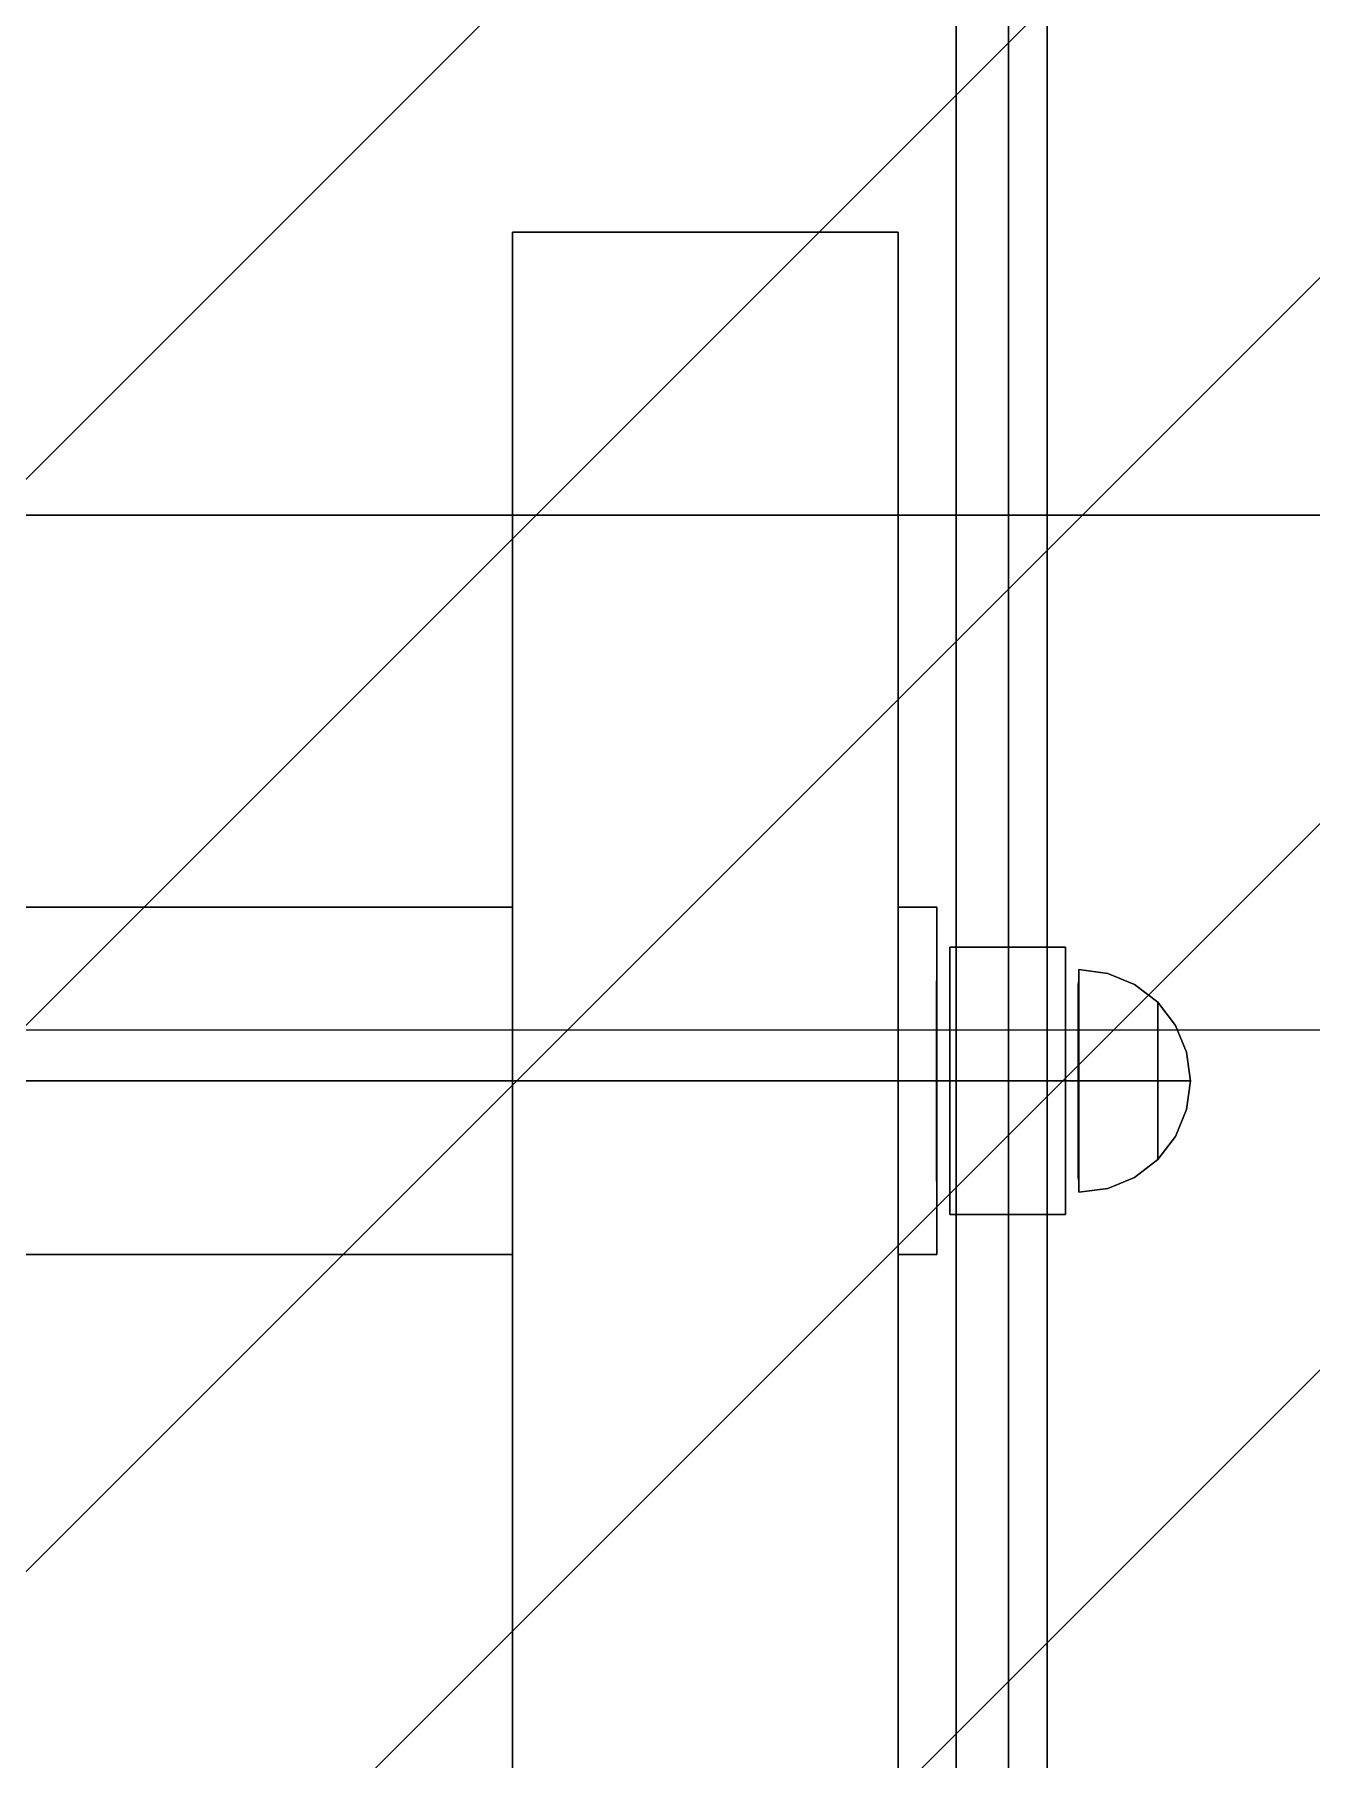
# Model space of a CAD drawing. Extents: x -1 to 1387, y -679 to 1.
# Drawn here: x 1237.48 to 1270.54, y -306.91 to -262.24 of the extents above; entities that cross this region are included whole.
import ezdxf

# ---------------------------------------------------------------- set-up
doc = ezdxf.new("R2010")
doc.units = 0
for name, color, linetype in [('PQ_200_2D', 1, 'Continuous'), ('PQ_200_3D', 1, 'Continuous'), ('PQ_204_3D', 7, 'Continuous'), ('PQ_CON_CONDENSATION_INT', 7, 'Continuous'), ('PQ_CON_STEAM_INT', 7, 'Continuous')]:
    doc.layers.add(name, color=color, linetype=linetype)

# ---------------------------------------------------------------- blocks, each defined once
blk = doc.blocks.new('*X0')
at = {"color": 0}
for p, q in [((260.203, 2213.232), (261.7781, 2214.807)), ((258.2712, 2209.8859), (262.2958, 2213.9105)), ((256.3393, 2206.5398), (262.8134, 2213.0139)), ((254.4075, 2203.1938), (263.331, 2212.1173)), ((255.2615, 2202.6336), (263.8487, 2211.2207)), ((256.6757, 2202.6336), (264.3663, 2210.3242)), ((258.0899, 2202.6336), (264.8839, 2209.4276)), ((259.5041, 2202.6336), (265.4016, 2208.531)), ((260.9183, 2202.6336), (265.9192, 2207.6344)), ((262.3326, 2202.6336), (266.4369, 2206.7379)), ((263.7468, 2202.6336), (266.9545, 2205.8413))]:
    blk.add_line(p, q, dxfattribs=at)
blk = doc.blocks.new('CONDENSATION')
at = {"extrusion": (-1, 0, 0)}
blk.add_lwpolyline([(-0.0167, 3.7412), (-2.9612, -1.3588), (2.9278, -1.3588)], close=True, dxfattribs=at)
at = {"extrusion": (0, -1, 0), "elevation": -0.0167}
blk.add_lwpolyline([(0, 3.7412), (-2.9445, -1.3588), (2.9445, -1.3588)], close=True, dxfattribs=at)
at = {"extrusion": (-1, 0, 0), "xscale": 0.3999999999999773, "yscale": 0.4, "zscale": 0.4000000000000909}
blk.add_blockref('*X0', (-104.5948, -882.4122), dxfattribs=at)
at = {"xscale": 0.4000000000000909, "yscale": 0.3999999999999773, "zscale": 0.4}
blk.add_blockref('*X0', (-104.5781, -883.5868, 1.1912), dxfattribs=at)
at = {"extrusion": (0, -1, 0), "xscale": 0.4000000000000909, "yscale": 0.4, "zscale": 0.3999999999999773}
blk.add_blockref('*X0', (-104.5781, -882.4122, -0.0167), dxfattribs=at)
blk = doc.blocks.new('STEAM')
at = {"extrusion": (-1, 0, 0)}
blk.add_lwpolyline([(-0.0183, 2.5635), (-2.9628, -2.5365), (2.9262, -2.5365)], close=True, dxfattribs=at)
at = {"elevation": 0.0135}
blk.add_lwpolyline([(0, 2.5683), (-2.9445, -2.5317), (2.9445, -2.5317)], close=True, dxfattribs=at)

msp = doc.modelspace()

# ---------------------------------------------------------------- linework, layer by layer
at = {"layer": 'PQ_200_2D'}
msp.add_lwpolyline([(679.196, -87.592), (77.931, -87.592, 0.414214), (0, -165.522), (0, -535.155, 0.414214), (77.931, -613.086), (787.266, -613.086, 0.118341), (809.037, -607.86), (844.02, -590.038), (1263.691, -590.038), (1263.691, -224.719), (901.447, -224.401, -0.152922), (873.346, -199.484), (831.241, -126.557), (813.31, -92.171)], format="xyb", dxfattribs=at)
at = {"layer": 'PQ_200_3D'}
for points in [[(963.981, -224.719, 898.837), (1263.691, -224.719, 898.837), (1263.691, -589.719, 898.837), (963.981, -589.719, 898.837)], [(1263.691, -224.719, 848.886), (963.981, -224.719, 848.886), (963.981, -589.719, 848.886), (1263.691, -589.719, 848.886)], [(1263.691, -224.719, 898.837), (1263.691, -224.719, 848.886), (1263.691, -589.719, 848.886), (1263.691, -589.719, 898.837)]]:
    msp.add_3dface(points, dxfattribs=at)
at = {"layer": 'PQ_204_3D'}
for points, invisible_edges in [([(1249.848, -285.443, 741.74), (1249.848, -270.303, 750.481), (1249.848, -267.358, 739.492), (1249.848, -284.841, 739.492)], 15), ([(1249.848, -270.303, 750.481), (1259.839, -270.303, 750.481), (1259.839, -267.358, 739.492), (1249.848, -267.358, 739.492)], 1), ([(1249.848, -284.841, 739.492), (1249.848, -267.358, 739.492), (1249.848, -270.303, 728.503), (1249.848, -285.443, 737.244)], 15), ([(1249.848, -267.358, 739.492), (1259.839, -267.358, 739.492), (1259.839, -270.303, 728.503), (1249.848, -270.303, 728.503)], 4), ([(1259.839, -270.303, 750.481), (1259.839, -285.443, 741.74), (1259.839, -284.841, 739.492), (1259.839, -267.358, 739.492)], 15), ([(1259.839, -267.358, 739.492), (1259.839, -284.841, 739.492), (1259.839, -285.443, 737.244), (1259.839, -270.303, 728.503)], 15), ([(1249.848, -287.089, 743.385), (1249.848, -278.347, 758.526), (1249.848, -270.303, 750.481), (1249.848, -285.443, 741.74)], 15), ([(1249.848, -278.347, 758.526), (1259.839, -278.347, 758.526), (1259.839, -270.303, 750.481), (1249.848, -270.303, 750.481)], 5), ([(1249.848, -270.303, 728.503), (1259.839, -270.303, 728.503), (1259.839, -278.347, 720.459), (1249.848, -278.347, 720.459)], 5), ([(1259.839, -278.347, 758.526), (1259.839, -287.089, 743.385), (1259.839, -285.443, 741.74), (1259.839, -270.303, 750.481)], 15), ([(1259.839, -270.303, 728.503), (1259.839, -285.443, 737.244), (1259.839, -287.089, 735.599), (1259.839, -278.347, 720.459)], 15), ([(1249.848, -289.336, 743.988), (1249.848, -289.336, 761.47), (1249.848, -278.347, 758.526), (1249.848, -287.089, 743.385)], 15), ([(1249.848, -289.336, 761.47), (1259.839, -289.336, 761.47), (1259.839, -278.347, 758.526), (1249.848, -278.347, 758.526)], 4), ([(1249.848, -287.089, 735.599), (1249.848, -278.347, 720.459), (1249.848, -289.336, 717.514), (1249.848, -289.336, 734.997)], 15), ([(1249.848, -278.347, 720.459), (1259.839, -278.347, 720.459), (1259.839, -289.336, 717.514), (1249.848, -289.336, 717.514)], 1), ([(1259.839, -278.347, 720.459), (1259.839, -287.089, 735.599), (1259.839, -289.336, 734.997), (1259.839, -289.336, 717.514)], 15), ([(1234.863, -285.443, 741.74), (1249.848, -285.443, 741.74), (1249.848, -284.841, 739.492), (1234.863, -284.841, 739.492)], 1), ([(1234.863, -284.841, 739.492), (1249.848, -284.841, 739.492), (1249.848, -285.443, 737.244), (1234.863, -285.443, 737.244)], 4), ([(1259.839, -285.443, 741.74), (1260.838, -285.443, 741.74), (1260.838, -284.841, 739.492), (1259.839, -284.841, 739.492)], 1), ([(1259.839, -284.841, 739.492), (1260.838, -284.841, 739.492), (1260.838, -285.443, 737.244), (1259.839, -285.443, 737.244)], 4), ([(1260.838, -285.443, 741.74), (1260.838, -289.336, 739.492), (1260.838, -289.336, 739.492), (1260.838, -284.841, 739.492)], 15), ([(1260.838, -284.841, 739.492), (1260.838, -289.336, 739.492), (1260.838, -289.336, 739.492), (1260.838, -285.443, 737.244)], 15), ([(1234.863, -287.089, 743.385), (1249.848, -287.089, 743.385), (1249.848, -285.443, 741.74), (1234.863, -285.443, 741.74)], 5), ([(1234.863, -285.443, 737.244), (1249.848, -285.443, 737.244), (1249.848, -287.089, 735.599), (1234.863, -287.089, 735.599)], 5), ([(1259.839, -287.089, 743.385), (1260.838, -287.089, 743.385), (1260.838, -285.443, 741.74), (1259.839, -285.443, 741.74)], 5), ([(1259.839, -285.443, 737.244), (1260.838, -285.443, 737.244), (1260.838, -287.089, 735.599), (1259.839, -287.089, 735.599)], 5), ([(1260.838, -287.089, 743.385), (1260.838, -289.336, 739.492), (1260.838, -289.336, 739.492), (1260.838, -285.443, 741.74)], 15), ([(1260.838, -285.443, 737.244), (1260.838, -289.336, 739.492), (1260.838, -289.336, 739.492), (1260.838, -287.089, 735.599)], 15), ([(1261.172, -289.336, 743.49), (1260.829, -289.336, 742.485), (1260.829, -286.744, 740.989), (1261.172, -285.875, 741.491)], 4), ([(1261.172, -285.875, 741.491), (1260.829, -286.744, 740.989), (1260.829, -286.744, 737.996), (1261.172, -285.875, 737.493)], 5), ([(1261.172, -285.875, 737.493), (1260.829, -286.744, 737.996), (1260.829, -289.336, 736.499), (1261.172, -289.336, 735.495)], 1), ([(1264.516, -289.336, 742.49), (1264.173, -289.336, 743.49), (1264.173, -285.875, 741.491), (1264.516, -286.74, 740.991)], 4), ([(1264.516, -286.74, 740.991), (1264.173, -285.875, 741.491), (1264.173, -285.875, 737.493), (1264.516, -286.74, 737.993)], 5), ([(1264.516, -286.74, 737.993), (1264.173, -285.875, 737.493), (1264.173, -289.336, 735.495), (1264.516, -289.336, 736.494)], 1), ([(1260.829, -289.336, 742.485), (1260.838, -289.336, 739.492), (1260.838, -289.336, 739.492), (1260.829, -286.744, 740.989)], 15), ([(1260.829, -286.744, 740.989), (1260.838, -289.336, 739.492), (1260.838, -289.336, 739.492), (1260.829, -286.744, 737.996)], 15), ([(1260.829, -286.744, 737.996), (1260.838, -289.336, 739.492), (1260.838, -289.336, 739.492), (1260.829, -289.336, 736.499)], 15), ([(1265.263, -286.925, 740.885), (1264.516, -286.839, 740.934), (1264.516, -286.453, 739.492), (1265.263, -286.551, 739.492)], 9), ([(1264.516, -286.839, 740.934), (1264.516, -289.334, 739.493), (1264.516, -289.334, 739.492), (1264.516, -286.453, 739.492)], 15), ([(1265.263, -286.551, 739.492), (1264.516, -286.453, 739.492), (1264.516, -286.839, 738.05), (1265.263, -286.925, 738.1)], 12), ([(1264.516, -286.453, 739.492), (1264.516, -289.334, 739.492), (1264.516, -289.334, 739.491), (1264.516, -286.839, 738.05)], 15), ([(1265.96, -287.174, 740.74), (1265.263, -286.925, 740.885), (1265.263, -286.551, 739.492), (1265.96, -286.84, 739.492)], 11), ([(1265.96, -286.84, 739.492), (1265.263, -286.551, 739.492), (1265.263, -286.925, 738.1), (1265.96, -287.174, 738.244)], 14), ([(1234.863, -289.336, 743.988), (1249.848, -289.336, 743.988), (1249.848, -287.089, 743.385), (1234.863, -287.089, 743.385)], 4), ([(1234.863, -287.089, 735.599), (1249.848, -287.089, 735.599), (1249.848, -289.336, 734.997), (1234.863, -289.336, 734.997)], 1), ([(1259.839, -289.336, 743.988), (1260.838, -289.336, 743.988), (1260.838, -287.089, 743.385), (1259.839, -287.089, 743.385)], 4), ([(1259.839, -287.089, 735.599), (1260.838, -287.089, 735.599), (1260.838, -289.336, 734.997), (1259.839, -289.336, 734.997)], 1), ([(1260.838, -289.336, 743.988), (1260.838, -289.336, 739.492), (1260.838, -289.336, 739.492), (1260.838, -287.089, 743.385)], 15), ([(1260.838, -287.089, 735.599), (1260.838, -289.336, 739.492), (1260.838, -289.336, 739.492), (1260.838, -289.336, 734.997)], 15), ([(1265.263, -287.944, 741.904), (1264.516, -287.895, 741.989), (1264.516, -286.839, 740.934), (1265.263, -286.925, 740.885)], 13), ([(1264.516, -287.895, 741.989), (1264.516, -289.335, 739.494), (1264.516, -289.334, 739.493), (1264.516, -286.839, 740.934)], 15), ([(1265.263, -286.925, 738.1), (1264.516, -286.839, 738.05), (1264.516, -287.895, 736.995), (1265.263, -287.944, 737.08)], 13), ([(1264.516, -286.839, 738.05), (1264.516, -289.334, 739.491), (1264.516, -289.335, 739.49), (1264.516, -287.895, 736.995)], 15), ([(1265.96, -288.088, 741.654), (1265.263, -287.944, 741.904), (1265.263, -286.925, 740.885), (1265.96, -287.174, 740.74)], 15), ([(1265.96, -287.174, 738.244), (1265.263, -286.925, 738.1), (1265.263, -287.944, 737.08), (1265.96, -288.088, 737.33)], 15), ([(1266.558, -287.572, 740.511), (1265.96, -287.174, 740.74), (1265.96, -286.84, 739.492), (1266.558, -287.299, 739.492)], 3), ([(1266.558, -287.299, 739.492), (1265.96, -286.84, 739.492), (1265.96, -287.174, 738.244), (1266.558, -287.572, 738.473)], 6), ([(1266.558, -288.318, 741.257), (1265.96, -288.088, 741.654), (1265.96, -287.174, 740.74), (1266.558, -287.572, 740.511)], 7), ([(1266.558, -287.572, 738.473), (1265.96, -287.174, 738.244), (1265.96, -288.088, 737.33), (1266.558, -288.318, 737.728)], 7), ([(1267.017, -288.09, 740.212), (1266.558, -287.572, 740.511), (1266.558, -287.299, 739.492), (1267.017, -287.897, 739.492)], 9), ([(1267.017, -287.897, 739.492), (1266.558, -287.299, 739.492), (1266.558, -287.572, 738.473), (1267.017, -288.09, 738.772)], 12), ([(1267.017, -288.617, 740.739), (1266.558, -288.318, 741.257), (1266.558, -287.572, 740.511), (1267.017, -288.09, 740.212)], 13), ([(1267.017, -288.09, 738.772), (1266.558, -287.572, 738.473), (1266.558, -288.318, 737.728), (1267.017, -288.617, 738.246)], 13), ([(1265.263, -289.336, 742.277), (1264.516, -289.336, 742.376), (1264.516, -287.895, 741.989), (1265.263, -287.944, 741.904)], 12), ([(1264.516, -289.336, 742.376), (1264.516, -289.336, 739.495), (1264.516, -289.335, 739.494), (1264.516, -287.895, 741.989)], 15), ([(1265.263, -287.944, 737.08), (1264.516, -287.895, 736.995), (1264.516, -289.336, 736.609), (1265.263, -289.336, 736.707)], 9), ([(1264.516, -287.895, 736.995), (1264.516, -289.335, 739.49), (1264.516, -289.336, 739.49), (1264.516, -289.336, 736.609)], 15), ([(1265.96, -289.336, 741.989), (1265.263, -289.336, 742.277), (1265.263, -287.944, 741.904), (1265.96, -288.088, 741.654)], 14), ([(1265.96, -288.088, 737.33), (1265.263, -287.944, 737.08), (1265.263, -289.336, 736.707), (1265.96, -289.336, 736.996)], 11), ([(1266.558, -289.336, 741.53), (1265.96, -289.336, 741.989), (1265.96, -288.088, 741.654), (1266.558, -288.318, 741.257)], 6), ([(1266.558, -288.318, 737.728), (1265.96, -288.088, 737.33), (1265.96, -289.336, 736.996), (1266.558, -289.336, 737.455)], 3), ([(1267.305, -288.693, 739.864), (1267.017, -288.09, 740.212), (1267.017, -287.897, 739.492), (1267.305, -288.594, 739.492)], 11), ([(1267.305, -288.594, 739.492), (1267.017, -287.897, 739.492), (1267.017, -288.09, 738.772), (1267.305, -288.693, 739.121)], 14), ([(1267.305, -288.965, 740.136), (1267.017, -288.617, 740.739), (1267.017, -288.09, 740.212), (1267.305, -288.693, 739.864)], 15), ([(1267.305, -288.693, 739.121), (1267.017, -288.09, 738.772), (1267.017, -288.617, 738.246), (1267.305, -288.965, 738.849)], 15), ([(1267.017, -289.336, 740.932), (1266.558, -289.336, 741.53), (1266.558, -288.318, 741.257), (1267.017, -288.617, 740.739)], 12), ([(1267.017, -288.617, 738.246), (1266.558, -288.318, 737.728), (1266.558, -289.336, 737.455), (1267.017, -289.336, 738.053)], 9), ([(1267.305, -289.336, 740.235), (1267.017, -289.336, 740.932), (1267.017, -288.617, 740.739), (1267.305, -288.965, 740.136)], 14), ([(1267.305, -288.965, 738.849), (1267.017, -288.617, 738.246), (1267.017, -289.336, 738.053), (1267.305, -289.336, 738.749)], 11), ([(1267.404, -289.34, 739.49), (1267.305, -288.693, 739.864), (1267.305, -288.594, 739.492), (1267.404, -289.341, 739.492)], 3), ([(1267.404, -289.341, 739.492), (1267.305, -288.594, 739.492), (1267.305, -288.693, 739.121), (1267.404, -289.34, 739.495)], 6), ([(1267.404, -289.339, 739.488), (1267.305, -288.965, 740.136), (1267.305, -288.693, 739.864), (1267.404, -289.34, 739.49)], 7), ([(1267.404, -289.34, 739.495), (1267.305, -288.693, 739.121), (1267.305, -288.965, 738.849), (1267.404, -289.339, 739.496)], 7), ([(1267.404, -289.336, 739.488), (1267.305, -289.336, 740.235), (1267.305, -288.965, 740.136), (1267.404, -289.339, 739.488)], 6), ([(1267.404, -289.339, 739.496), (1267.305, -288.965, 738.849), (1267.305, -289.336, 738.749), (1267.404, -289.336, 739.497)], 3), ([(1234.863, -289.336, 734.997), (1249.848, -289.336, 734.997), (1249.848, -291.584, 735.599), (1234.863, -291.584, 735.599)], 4), ([(1234.863, -291.584, 743.385), (1249.848, -291.584, 743.385), (1249.848, -289.336, 743.988), (1234.863, -289.336, 743.988)], 1), ([(1249.848, -289.336, 734.997), (1249.848, -289.336, 717.514), (1249.848, -300.326, 720.459), (1249.848, -291.584, 735.599)], 15), ([(1249.848, -289.336, 717.514), (1259.839, -289.336, 717.514), (1259.839, -300.326, 720.459), (1249.848, -300.326, 720.459)], 4), ([(1249.848, -291.584, 743.385), (1249.848, -300.326, 758.526), (1249.848, -289.336, 761.47), (1249.848, -289.336, 743.988)], 15), ([(1249.848, -300.326, 758.526), (1259.839, -300.326, 758.526), (1259.839, -289.336, 761.47), (1249.848, -289.336, 761.47)], 1), ([(1259.839, -289.336, 717.514), (1259.839, -289.336, 734.997), (1259.839, -291.584, 735.599), (1259.839, -300.326, 720.459)], 15), ([(1259.839, -289.336, 734.997), (1260.838, -289.336, 734.997), (1260.838, -291.584, 735.599), (1259.839, -291.584, 735.599)], 4), ([(1259.839, -300.326, 758.526), (1259.839, -291.584, 743.385), (1259.839, -289.336, 743.988), (1259.839, -289.336, 761.47)], 15), ([(1259.839, -291.584, 743.385), (1260.838, -291.584, 743.385), (1260.838, -289.336, 743.988), (1259.839, -289.336, 743.988)], 1), ([(1261.172, -289.336, 735.495), (1260.829, -289.336, 736.499), (1260.829, -291.929, 737.996), (1261.172, -292.798, 737.493)], 4), ([(1260.829, -289.336, 736.499), (1260.838, -289.336, 739.492), (1260.838, -289.336, 739.492), (1260.829, -291.929, 737.996)], 15), ([(1260.829, -291.929, 737.996), (1260.838, -289.336, 739.492), (1260.838, -289.336, 739.492), (1260.829, -291.929, 740.989)], 15), ([(1261.172, -292.798, 741.491), (1260.829, -291.929, 740.989), (1260.829, -289.336, 742.485), (1261.172, -289.336, 743.49)], 1), ([(1260.829, -291.929, 740.989), (1260.838, -289.336, 739.492), (1260.838, -289.336, 739.492), (1260.829, -289.336, 742.485)], 15), ([(1260.838, -289.336, 734.997), (1260.838, -289.336, 739.492), (1260.838, -289.336, 739.492), (1260.838, -291.584, 735.599)], 15), ([(1260.838, -291.584, 735.599), (1260.838, -289.336, 739.492), (1260.838, -289.336, 739.492), (1260.838, -293.23, 737.244)], 15), ([(1260.838, -293.23, 737.244), (1260.838, -289.336, 739.492), (1260.838, -289.336, 739.492), (1260.838, -293.832, 739.492)], 15), ([(1260.838, -293.832, 739.492), (1260.838, -289.336, 739.492), (1260.838, -289.336, 739.492), (1260.838, -293.23, 741.74)], 15), ([(1260.838, -293.23, 741.74), (1260.838, -289.336, 739.492), (1260.838, -289.336, 739.492), (1260.838, -291.584, 743.385)], 15), ([(1260.838, -291.584, 743.385), (1260.838, -289.336, 739.492), (1260.838, -289.336, 739.492), (1260.838, -289.336, 743.988)], 15), ([(1264.516, -289.336, 736.494), (1264.173, -289.336, 735.495), (1264.173, -292.798, 737.493), (1264.516, -291.933, 737.993)], 4), ([(1264.516, -291.933, 740.991), (1264.173, -292.798, 741.491), (1264.173, -289.336, 743.49), (1264.516, -289.336, 742.49)], 1), ([(1265.263, -289.336, 736.707), (1264.516, -289.336, 736.609), (1264.516, -290.778, 736.995), (1265.263, -290.729, 737.08)], 12), ([(1264.516, -289.336, 736.609), (1264.516, -289.336, 739.49), (1264.516, -289.338, 739.49), (1264.516, -290.778, 736.995)], 15), ([(1265.263, -290.729, 741.904), (1264.516, -290.778, 741.989), (1264.516, -289.336, 742.376), (1265.263, -289.336, 742.277)], 9), ([(1264.516, -290.778, 741.989), (1264.516, -289.338, 739.494), (1264.516, -289.336, 739.495), (1264.516, -289.336, 742.376)], 15), ([(1264.516, -290.778, 736.995), (1264.516, -289.338, 739.49), (1264.516, -289.339, 739.491), (1264.516, -291.834, 738.05)], 15), ([(1264.516, -291.834, 740.934), (1264.516, -289.339, 739.493), (1264.516, -289.338, 739.494), (1264.516, -290.778, 741.989)], 15), ([(1264.516, -291.834, 738.05), (1264.516, -289.339, 739.491), (1264.516, -289.339, 739.492), (1264.516, -292.22, 739.492)], 15), ([(1264.516, -292.22, 739.492), (1264.516, -289.339, 739.492), (1264.516, -289.339, 739.493), (1264.516, -291.834, 740.934)], 15), ([(1265.96, -289.336, 736.996), (1265.263, -289.336, 736.707), (1265.263, -290.729, 737.08), (1265.96, -290.585, 737.33)], 14), ([(1265.96, -290.585, 741.654), (1265.263, -290.729, 741.904), (1265.263, -289.336, 742.277), (1265.96, -289.336, 741.989)], 11), ([(1266.558, -289.336, 737.455), (1265.96, -289.336, 736.996), (1265.96, -290.585, 737.33), (1266.558, -290.355, 737.728)], 6), ([(1266.558, -290.355, 741.257), (1265.96, -290.585, 741.654), (1265.96, -289.336, 741.989), (1266.558, -289.336, 741.53)], 3), ([(1267.017, -289.336, 738.053), (1266.558, -289.336, 737.455), (1266.558, -290.355, 737.728), (1267.017, -290.056, 738.246)], 12), ([(1267.017, -290.056, 740.739), (1266.558, -290.355, 741.257), (1266.558, -289.336, 741.53), (1267.017, -289.336, 740.932)], 9), ([(1267.305, -289.336, 738.749), (1267.017, -289.336, 738.053), (1267.017, -290.056, 738.246), (1267.305, -289.708, 738.849)], 14), ([(1267.305, -289.708, 740.136), (1267.017, -290.056, 740.739), (1267.017, -289.336, 740.932), (1267.305, -289.336, 740.235)], 11), ([(1267.404, -289.334, 739.496), (1267.305, -289.708, 738.849), (1267.305, -289.98, 739.121), (1267.404, -289.332, 739.495)], 7), ([(1267.404, -289.332, 739.495), (1267.305, -289.98, 739.121), (1267.305, -290.079, 739.492), (1267.404, -289.332, 739.492)], 3), ([(1267.404, -289.332, 739.492), (1267.305, -290.079, 739.492), (1267.305, -289.98, 739.864), (1267.404, -289.332, 739.49)], 6), ([(1267.404, -289.332, 739.49), (1267.305, -289.98, 739.864), (1267.305, -289.708, 740.136), (1267.404, -289.334, 739.488)], 7), ([(1267.404, -289.336, 739.497), (1267.305, -289.336, 738.749), (1267.305, -289.708, 738.849), (1267.404, -289.334, 739.496)], 6), ([(1267.404, -289.334, 739.488), (1267.305, -289.708, 740.136), (1267.305, -289.336, 740.235), (1267.404, -289.336, 739.488)], 3), ([(1267.305, -289.708, 738.849), (1267.017, -290.056, 738.246), (1267.017, -290.583, 738.772), (1267.305, -289.98, 739.121)], 15), ([(1267.305, -289.98, 739.864), (1267.017, -290.583, 740.212), (1267.017, -290.056, 740.739), (1267.305, -289.708, 740.136)], 15), ([(1267.017, -290.056, 738.246), (1266.558, -290.355, 737.728), (1266.558, -291.101, 738.473), (1267.017, -290.583, 738.772)], 13), ([(1267.017, -290.583, 740.212), (1266.558, -291.101, 740.511), (1266.558, -290.355, 741.257), (1267.017, -290.056, 740.739)], 13), ([(1267.305, -289.98, 739.121), (1267.017, -290.583, 738.772), (1267.017, -290.776, 739.492), (1267.305, -290.079, 739.492)], 11), ([(1267.305, -290.079, 739.492), (1267.017, -290.776, 739.492), (1267.017, -290.583, 740.212), (1267.305, -289.98, 739.864)], 14), ([(1265.263, -290.729, 737.08), (1264.516, -290.778, 736.995), (1264.516, -291.834, 738.05), (1265.263, -291.748, 738.1)], 13), ([(1265.263, -291.748, 740.885), (1264.516, -291.834, 740.934), (1264.516, -290.778, 741.989), (1265.263, -290.729, 741.904)], 13), ([(1265.96, -290.585, 737.33), (1265.263, -290.729, 737.08), (1265.263, -291.748, 738.1), (1265.96, -291.499, 738.244)], 15), ([(1265.96, -291.499, 740.74), (1265.263, -291.748, 740.885), (1265.263, -290.729, 741.904), (1265.96, -290.585, 741.654)], 15), ([(1266.558, -290.355, 737.728), (1265.96, -290.585, 737.33), (1265.96, -291.499, 738.244), (1266.558, -291.101, 738.473)], 7), ([(1266.558, -291.101, 740.511), (1265.96, -291.499, 740.74), (1265.96, -290.585, 741.654), (1266.558, -290.355, 741.257)], 7), ([(1267.017, -290.583, 738.772), (1266.558, -291.101, 738.473), (1266.558, -291.374, 739.492), (1267.017, -290.776, 739.492)], 9), ([(1267.017, -290.776, 739.492), (1266.558, -291.374, 739.492), (1266.558, -291.101, 740.511), (1267.017, -290.583, 740.212)], 12), ([(1266.558, -291.101, 738.473), (1265.96, -291.499, 738.244), (1265.96, -291.833, 739.492), (1266.558, -291.374, 739.492)], 3), ([(1266.558, -291.374, 739.492), (1265.96, -291.833, 739.492), (1265.96, -291.499, 740.74), (1266.558, -291.101, 740.511)], 6), ([(1234.863, -291.584, 735.599), (1249.848, -291.584, 735.599), (1249.848, -293.23, 737.244), (1234.863, -293.23, 737.244)], 5), ([(1234.863, -293.23, 741.74), (1249.848, -293.23, 741.74), (1249.848, -291.584, 743.385), (1234.863, -291.584, 743.385)], 5), ([(1249.848, -291.584, 735.599), (1249.848, -300.326, 720.459), (1249.848, -308.37, 728.503), (1249.848, -293.23, 737.244)], 15), ([(1249.848, -293.23, 741.74), (1249.848, -308.37, 750.481), (1249.848, -300.326, 758.526), (1249.848, -291.584, 743.385)], 15), ([(1259.839, -300.326, 720.459), (1259.839, -291.584, 735.599), (1259.839, -293.23, 737.244), (1259.839, -308.37, 728.503)], 15), ([(1259.839, -291.584, 735.599), (1260.838, -291.584, 735.599), (1260.838, -293.23, 737.244), (1259.839, -293.23, 737.244)], 5), ([(1259.839, -308.37, 750.481), (1259.839, -293.23, 741.74), (1259.839, -291.584, 743.385), (1259.839, -300.326, 758.526)], 15), ([(1259.839, -293.23, 741.74), (1260.838, -293.23, 741.74), (1260.838, -291.584, 743.385), (1259.839, -291.584, 743.385)], 5), ([(1265.96, -291.499, 738.244), (1265.263, -291.748, 738.1), (1265.263, -292.122, 739.492), (1265.96, -291.833, 739.492)], 11), ([(1265.96, -291.833, 739.492), (1265.263, -292.122, 739.492), (1265.263, -291.748, 740.885), (1265.96, -291.499, 740.74)], 14), ([(1261.172, -292.798, 737.493), (1260.829, -291.929, 737.996), (1260.829, -291.929, 740.989), (1261.172, -292.798, 741.491)], 5), ([(1264.516, -291.933, 737.993), (1264.173, -292.798, 737.493), (1264.173, -292.798, 741.491), (1264.516, -291.933, 740.991)], 5), ([(1265.263, -291.748, 738.1), (1264.516, -291.834, 738.05), (1264.516, -292.22, 739.492), (1265.263, -292.122, 739.492)], 9), ([(1265.263, -292.122, 739.492), (1264.516, -292.22, 739.492), (1264.516, -291.834, 740.934), (1265.263, -291.748, 740.885)], 12), ([(1234.863, -293.23, 737.244), (1249.848, -293.23, 737.244), (1249.848, -293.832, 739.492), (1234.863, -293.832, 739.492)], 1), ([(1234.863, -293.832, 739.492), (1249.848, -293.832, 739.492), (1249.848, -293.23, 741.74), (1234.863, -293.23, 741.74)], 4), ([(1249.848, -293.23, 737.244), (1249.848, -308.37, 728.503), (1249.848, -311.315, 739.492), (1249.848, -293.832, 739.492)], 15), ([(1249.848, -293.832, 739.492), (1249.848, -311.315, 739.492), (1249.848, -308.37, 750.481), (1249.848, -293.23, 741.74)], 15), ([(1259.839, -308.37, 728.503), (1259.839, -293.23, 737.244), (1259.839, -293.832, 739.492), (1259.839, -311.315, 739.492)], 15), ([(1259.839, -293.23, 737.244), (1260.838, -293.23, 737.244), (1260.838, -293.832, 739.492), (1259.839, -293.832, 739.492)], 1), ([(1259.839, -311.315, 739.492), (1259.839, -293.832, 739.492), (1259.839, -293.23, 741.74), (1259.839, -308.37, 750.481)], 15), ([(1259.839, -293.832, 739.492), (1260.838, -293.832, 739.492), (1260.838, -293.23, 741.74), (1259.839, -293.23, 741.74)], 4), ([(1249.848, -300.326, 720.459), (1259.839, -300.326, 720.459), (1259.839, -308.37, 728.503), (1249.848, -308.37, 728.503)], 5), ([(1249.848, -308.37, 750.481), (1259.839, -308.37, 750.481), (1259.839, -300.326, 758.526), (1249.848, -300.326, 758.526)], 5)]:
    msp.add_3dface(points, dxfattribs=dict(at, invisible_edges=invisible_edges))
for points in [[(1249.848, -285.443, 737.244), (1249.848, -270.303, 728.503), (1249.848, -278.347, 720.459), (1249.848, -287.089, 735.599)], [(1259.839, -289.336, 761.47), (1259.839, -289.336, 743.988), (1259.839, -287.089, 743.385), (1259.839, -278.347, 758.526)], [(1264.173, -289.336, 743.49), (1261.172, -289.336, 743.49), (1261.172, -285.875, 741.491), (1264.173, -285.875, 741.491)], [(1264.173, -285.875, 741.491), (1261.172, -285.875, 741.491), (1261.172, -285.875, 737.493), (1264.173, -285.875, 737.493)], [(1264.173, -285.875, 737.493), (1261.172, -285.875, 737.493), (1261.172, -289.336, 735.495), (1264.173, -289.336, 735.495)], [(1264.501, -289.336, 742.378), (1264.516, -289.336, 742.49), (1264.516, -286.74, 740.991), (1264.501, -286.838, 740.935)], [(1264.501, -286.838, 740.935), (1264.516, -286.74, 740.991), (1264.516, -286.74, 737.993), (1264.501, -286.838, 738.049)], [(1264.501, -286.838, 738.049), (1264.516, -286.74, 737.993), (1264.516, -289.336, 736.494), (1264.501, -289.336, 736.607)], [(1264.173, -289.336, 735.495), (1261.172, -289.336, 735.495), (1261.172, -292.798, 737.493), (1264.173, -292.798, 737.493)], [(1264.173, -292.798, 741.491), (1261.172, -292.798, 741.491), (1261.172, -289.336, 743.49), (1264.173, -289.336, 743.49)], [(1264.501, -289.336, 736.607), (1264.516, -289.336, 736.494), (1264.516, -291.933, 737.993), (1264.501, -291.835, 738.049)], [(1264.501, -291.835, 740.935), (1264.516, -291.933, 740.991), (1264.516, -289.336, 742.49), (1264.501, -289.336, 742.378)], [(1264.501, -291.835, 738.049), (1264.516, -291.933, 737.993), (1264.516, -291.933, 740.991), (1264.501, -291.835, 740.935)], [(1264.173, -292.798, 737.493), (1261.172, -292.798, 737.493), (1261.172, -292.798, 741.491), (1264.173, -292.798, 741.491)]]:
    msp.add_3dface(points, dxfattribs=at)

# ---------------------------------------------------------------- block references
at = {"layer": 'PQ_CON_CONDENSATION_INT', "xscale": 25, "yscale": 25, "zscale": 25}
msp.add_blockref('CONDENSATION', (1262.691, -275.104), dxfattribs=at)
at = {"layer": 'PQ_CON_STEAM_INT', "xscale": 25, "yscale": 25, "zscale": 25}
msp.add_blockref('STEAM', (1263.691, -224.719), dxfattribs=at)

# ---------------------------------------------------------------- meshes
at = {"layer": 'PQ_200_3D'}
mesh = msp.add_polyface(dxfattribs=at)
corners = [(966.336, -587.219, 898.837), (1261.336, -587.219, 898.837), (1261.336, -227.219, 898.837), (966.336, -227.219, 898.837), (966.336, -587.219, 913.837), (1261.336, -587.219, 913.837), (1261.336, -227.219, 913.837), (966.336, -227.219, 913.837)]
mesh.append_faces([[corners[k] for k in face] for face in [(0, 3, 2, 1), (4, 5, 6, 7), (0, 1, 5, 4), (3, 7, 6, 2), (0, 4, 7, 3), (1, 2, 6, 5)]])

doc.saveas('drawing.dxf')
